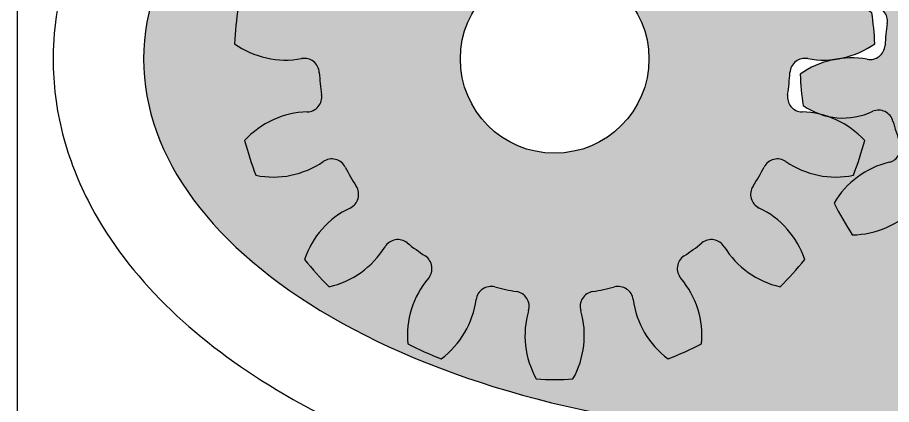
# Model space of a CAD drawing. Header units: millimetres. Extents: x -30196 to -29646, y -21694 to -21274.
# Drawn here: x -30141.17 to -30112.2, y -21410.48 to -21397.65 of the extents above; entities that cross this region are included whole.
import ezdxf

# ---------------------------------------------------------------- set-up
doc = ezdxf.new("R2010")
doc.units = ezdxf.units.MM
doc.layers.add('AM_8', color=1, linetype='Continuous', lineweight=25)

# ---------------------------------------------------------------- blocks, each defined once
blk = doc.blocks.new('e1')
at = {"lineweight": 30}
for centre, radius in [((0, 6.625), 0.75), ((0, 0), 3.125)]:
    blk.add_circle(centre, radius, dxfattribs=at)
at = {"color": 6, "lineweight": 30}
for centre, radius, start, end in [((1.94917210141648, 9.170133756877476), 2.93314621950437, 150.6540794131355, 196.362387718053), ((0, 0), 10.625, 86.72179194004883, 93.27820805995115), ((-1.94917210141648, 9.170133756877476), 2.93314621950437, 343.637612281947, 29.34592058686447), ((0, 0), 10.625, 110.7217919399882, 117.2782080599249), ((-5.510486740240594, 7.584534322264517), 2.93314621950437, 7.637612281886358, 53.34592058676932), ((5.510486740240594, 7.584534322264517), 2.93314621950437, 126.6540794132307, 172.3623877181136), ((0, 0), 10.625, 62.72179194007514, 69.27820806001183), ((-1.94917210141648, 9.170133756877476), 2.93314621950437, 174.6540794130419, 220.3623877180431), ((1.94917210141648, 9.170133756877476), 2.93314621950437, 319.6376122819569, 5.345920586750561), ((-1.344928651607916, 8.202976482480153), 0.5, 279.3111536979541, 16.36238771805299), ((1.344928651604278, 8.202976482480153), 0.5, 163.637612281947, 260.6888463020459), ((-2.107797657183255, 8.040823669649399), 0.5, 187.6376122818864, 284.6888463019647), ((2.107797657183255, 8.040823669649399), 0.5, 255.3111536980353, 352.3623877181136), ((0, 0), 10.625, 134.7217919400905, 141.2782080599563), ((-8.118988160480512, 4.6875), 2.93314621950437, 31.63761228192687, 77.34592058682271), ((0, 0), 7.8125, 99.31115369795415, 104.6888463019647), ((0, 0), 7.8125, 75.3111536980353, 80.68884630204585), ((8.118988160480512, 4.6875), 2.93314621950437, 102.6540794131773, 148.3623877180731), ((0, 0), 10.625, 38.72179194004374, 45.27820805990948), ((-4.565104578243336, 6.946760139788239), 0.5, 303.3111536980255, 40.36238771804305), ((4.565104578243336, 6.946760139788239), 0.5, 139.637612281957, 236.6888463019745), ((-5.510486740240594, 7.584534322264517), 2.93314621950437, 198.6540794132235, 244.3623877180991), ((0, 0), 7.8125, 123.3111536980255, 128.6888463019986), ((0, 0), 7.8125, 51.31115369800138, 56.68884630197451), ((5.510486740240594, 7.584534322264517), 2.93314621950437, 295.6376122819009, 341.3459205867765), ((-5.196066602307837, 6.488339395746152), 0.5, 211.6376122819269, 308.6888463019986), ((5.196066602307837, 6.488339395746152), 0.5, 231.3111536980014, 328.3623877180731), ((-6.995932450627151, 4.489385859593312), 0.5, 327.311153697974, 64.36238771809907), ((6.995932450627151, 4.489385859593312), 0.5, 115.6376122819009, 212.688846302026), ((0, 0), 7.8125, 147.311153697974, 152.6888463019308), ((0, 0), 7.8125, 27.3111536980692, 32.68884630202601), ((0, 0), 10.625, 158.7217919400895, 165.2782080598778), ((-9.323642769079015, 0.9799543431327038), 2.93314621950437, 55.63761228184823, 101.345920586856), ((9.323642769079015, 0.9799543431327038), 2.93314621950437, 78.65407941314403, 124.3623877181518), ((0, 0), 10.625, 14.72179194012215, 21.27820805991046), ((-7.385888427110331, 3.813962295604142), 0.5, 235.6376122818482, 332.6888463019308), ((7.385888427110331, 3.813962295604142), 0.5, 207.3111536980692, 304.3623877181518), ((-8.118988160480512, 4.6875), 2.93314621950437, 222.6540794132912, 268.3623877180061), ((8.118988160480512, 4.6875), 2.93314621950437, 271.6376122819939, 317.3459205867088), ((-8.217100046244013, 1.255755979484093), 0.5, 351.3111536979603, 88.36238771800606), ((8.217100046244013, 1.255755979484093), 0.5, 91.63761228199394, 188.6888463020397), ((0, 0), 7.8125, 171.3111536979603, 176.6888463019514), ((0, 0), 7.8125, 3.311153698048589, 8.68884630203973), ((-8.298623044174747, 0.4801164657947083), 0.5, 259.6376122819284, 356.6888463019514), ((8.298623044174747, 0.4801164657947083), 0.5, 183.3111536980486, 280.3623877180716), ((-8.916154840266245, -2.897034322264517), 2.93314621950437, 79.63761228192838, 125.3459205869184), ((8.916154840266245, -2.897034322264517), 2.93314621950437, 54.65407941308165, 100.3623877180716), ((-1.746229827404022e-10, -1.818989403545856e-11), 10.62499999982308, 182.7217919401416, 188.3528936954908), ((0, 0), 10.625, 350.7217919400866, 357.2782080598583), ((-9.1983634763601, 0.3315405483626819), 2.289573104635588, 234.9791495386659, 295.6383961484495), ((-8.017456393856264, -2.195005517667596), 0.5, 15.31115369800354, 112.3623877181513), ((8.017456393856264, -2.195005517667596), 0.5, 67.63761228184867, 164.6888463019964), ((9.323642769079015, 0.9799543431327038), 2.93314621950437, 247.6376122818487, 293.3459205869054), ((0, 0), 7.8125, 195.3111536980036, 200.6888463019821), ((0, 0), 7.8125, 339.3111536980178, 344.6888463019965), ((-7.776450346274942, -2.936745862669341), 0.5, 283.6376122818758, 20.68884630198211), ((7.776450346274942, -2.936745862669341), 0.5, 159.3111536980179, 256.3623877181242), ((-6.966982738849765, -6.273099434616597), 2.93314621950437, 103.6376122818758, 149.3459205868466), ((6.966982738849765, -6.273099434616597), 2.93314621950437, 30.65407941315344, 76.36238771812424), ((0, 0), 10.625, 206.7217919400341, 213.278208060051), ((-8.916154840266245, -2.897034322264517), 2.93314621950437, 270.6540794131629, 316.362387718148), ((-6.431521694670664, -5.266230619807175), 0.5, 39.31115369798542, 136.362387718148), ((6.431521694670664, -5.266230619807175), 0.5, 43.63761228185203, 140.6888463020146), ((8.916154840266245, -2.897034322264517), 2.93314621950437, 223.6376122818521, 269.3459205868371), ((0, 0), 10.625, 326.721791939949, 333.2782080599659), ((0, 0), 7.8125, 219.3111536979854, 224.6888463019777), ((0, 0), 7.8125, 315.3111536980223, 320.6888463020146), ((-5.909658736673009, -5.845818151985441), 0.5, 307.6376122818443, 44.68884630197773), ((5.909658736673009, -5.845818151985441), 0.5, 135.3111536980223, 232.3623877181557), ((-3.813156028834783, -8.564488665400859), 2.93314621950437, 127.6376122818443, 173.3459205867541), ((3.813156028834783, -8.564488665400859), 2.93314621950437, 6.65407941324589, 52.36238771815568), ((-3.733518465931411, -7.426876605579309), 0.5, 63.31115369797758, 160.3623877180133), ((3.733518465931411, -7.426876605579309), 0.5, 19.63761228198677, 116.6888463020224), ((0, 0), 7.8125, 243.3111536979776, 248.6888463019105), ((0, 0), 7.8125, 291.3111536980895, 296.6888463020224), ((-6.966982738849765, -6.273099434616597), 2.93314621950437, 294.654079413207, 340.3623877180132), ((-3.021033443939814, -7.744095375226607), 0.5, 331.6376122818331, 68.68884630191054), ((3.021033443939814, -7.744095375226607), 0.5, 111.3111536980895, 208.362387718167), ((6.966982738849765, -6.273099434616597), 2.93314621950437, 199.6376122819867, 245.345920586793), ((-0.3899559764831793, -8.303348155193817), 0.5, 87.31115369798731, 184.3623877180185), ((0, 0), 7.8125, 267.3111536979873, 272.6888463020127), ((0.3899559764831793, -8.303348155193817), 0.5, 355.6376122819815, 92.68884630201268), ((0, -9.375), 2.93314621950437, 151.637612281833, 197.3459205868215), ((0, -9.375), 2.93314621950437, 342.6540794131785, 28.36238771816699), ((0, 0), 10.625, 230.7217919400781, 237.2782080599615), ((-3.813156028834783, -8.564488665400859), 2.93314621950437, 318.6540794130806, 4.362387718018495), ((3.813156028834783, -8.564488665400859), 2.93314621950437, 175.6376122819815, 221.3459205869194), ((0, 0), 10.625, 302.7217919400385, 309.278208059922), ((0, 0), 10.625, 254.7217919401619, 261.2782080599951), ((0, 0), 10.625, 278.7217919400049, 285.278208059838)]:
    blk.add_arc(centre, radius, start, end, dxfattribs=at)
blk = doc.blocks.new('e2')
at = {"lineweight": 30}
for centre, radius in [((0, 6.625), 0.75), ((0, 0), 3.125)]:
    blk.add_circle(centre, radius, dxfattribs=at)
at = {"color": 6, "lineweight": 30}
for centre, radius, start, end in [((0, 0), 10.625, 98.72179194000488, 105.278208059838), ((-3.813156028834783, 8.564488665400859), 2.93314621950437, 355.6376122819815, 41.3459205869194), ((3.813156028834783, 8.564488665400859), 2.93314621950437, 138.6540794130806, 184.3623877180185), ((0, 0), 10.625, 74.72179194016198, 81.27820805999514), ((0, 9.375), 2.93314621950437, 162.6540794131785, 208.362387718167), ((0, 9.375), 2.93314621950437, 331.6376122818331, 17.34592058682151), ((0, 0), 10.625, 122.7217919400385, 129.2782080599219), ((-6.966982738849765, 6.273099434616597), 2.93314621950437, 19.63761228198677, 65.345920586793), ((6.966982738849765, 6.273099434616597), 2.93314621950437, 114.654079413207, 160.3623877180133), ((0, 0), 10.625, 50.72179194007808, 57.2782080599615), ((-3.813156028834783, 8.564488665400859), 2.93314621950437, 186.6540794132459, 232.3623877181557), ((-0.3899559764831793, 8.303348155193817), 0.5, 175.6376122819815, 272.6888463020127), ((0.3899559764831793, 8.303348155193817), 0.5, 267.3111536979873, 4.362387718018495), ((3.813156028834783, 8.564488665400859), 2.93314621950437, 307.6376122818443, 353.3459205867541), ((-3.021033443939814, 7.744095375226607), 0.5, 291.3111536980895, 28.36238771816699), ((3.021033443939814, 7.744095375226607), 0.5, 151.637612281833, 248.6888463019105), ((0, 0), 7.8125, 87.31115369798731, 92.68884630201268), ((-3.733518465931411, 7.426876605582947), 0.5, 199.6376122819867, 296.6888463020224), ((0, 0), 7.8125, 111.3111536980895, 116.6888463020224), ((0, 0), 7.8125, 63.31115369797758, 68.68884630191054), ((3.733518465931411, 7.426876605582947), 0.5, 243.3111536979776, 340.3623877180132), ((-5.909658736673009, 5.845818151985441), 0.5, 315.3111536980223, 52.36238771815568), ((5.909658736673009, 5.845818151985441), 0.5, 127.6376122818443, 224.6888463019777), ((0, 0), 10.625, 146.721791939949, 153.2782080599659), ((-8.916154840266245, 2.897034322264517), 2.93314621950437, 43.63761228185203, 89.34592058683705), ((8.916154840266245, 2.897034322264517), 2.93314621950437, 90.65407941316295, 136.362387718148), ((0, 0), 10.625, 26.72179194003405, 33.27820806005096), ((0, 0), 7.8125, 135.3111536980223, 140.6888463020146), ((0, 0), 7.8125, 39.31115369798542, 44.68884630197773), ((-6.431521694670664, 5.266230619807175), 0.5, 223.6376122818521, 320.6888463020146), ((6.431521694670664, 5.266230619807175), 0.5, 219.3111536979854, 316.362387718148), ((-6.966982738849765, 6.273099434616597), 2.93314621950437, 210.6540794131534, 256.3623877181242), ((6.966982738849765, 6.273099434616597), 2.93314621950437, 283.6376122818758, 329.3459205868465), ((-7.776450346274942, 2.936745862669341), 0.5, 339.3111536980178, 76.36238771812424), ((7.776450346274942, 2.936745862669341), 0.5, 103.6376122818758, 200.6888463019821), ((0, 0), 7.8125, 159.3111536980179, 164.6888463019964), ((0, 0), 7.8125, 15.31115369800354, 20.68884630198211), ((-8.017456393856264, 2.195005517667596), 0.5, 247.6376122818487, 344.6888463019965), ((8.017456393856264, 2.195005517667596), 0.5, 195.3111536980036, 292.3623877181513), ((-9.323642769079015, -0.9799543431327038), 2.93314621950437, 67.63761228184867, 113.3459205869055), ((9.192798228323227, -0.3027362382381398), 2.261209019701503, 54.24985161595368, 115.827068113219), ((0, 0), 10.625, 170.7217919400866, 177.2782080598584), ((2.546585164964199e-10, 2.546585164964199e-11), 10.62499999974242, 2.721791940141617, 8.292447508360153), ((-8.916154840266245, 2.897034322264517), 2.93314621950437, 234.6540794130817, 280.3623877180716), ((8.916154840266245, 2.897034322264517), 2.93314621950437, 259.6376122819284, 305.3459205869183), ((-8.298623044174747, -0.4801164657947083), 0.5, 3.311153698048589, 100.3623877180716), ((8.298623044174747, -0.4801164657947083), 0.5, 79.63761228192838, 176.6888463019514), ((0, 0), 7.8125, 183.3111536980486, 188.6888463020397), ((0, 0), 7.8125, 351.3111536979603, 356.6888463019514), ((-8.217100046244013, -1.255755979484093), 0.5, 271.6376122819939, 8.68884630203973), ((8.217100046244013, -1.255755979484093), 0.5, 171.3111536979603, 268.3623877180061), ((-8.118988160480512, -4.6875), 2.93314621950437, 91.63761228199394, 137.3459205867088), ((8.118988160480512, -4.6875), 2.93314621950437, 42.65407941329116, 88.36238771800606), ((0, 0), 10.625, 194.7217919401221, 201.2782080599105), ((0, 0), 10.625, 338.7217919400895, 345.2782080598779), ((-9.323642769079015, -0.9799543431327038), 2.93314621950437, 258.654079413144, 304.3623877181518), ((-7.385888427110331, -3.813962295604142), 0.5, 27.3111536980692, 124.3623877181518), ((7.385888427110331, -3.813962295604142), 0.5, 55.63761228184823, 152.6888463019308), ((9.323642769079015, -0.9799543431327038), 2.93314621950437, 235.6376122818482, 281.3459205868559), ((0, 0), 7.8125, 207.3111536980692, 212.688846302026), ((0, 0), 7.8125, 327.311153697974, 332.6888463019308), ((-6.995932450627151, -4.489385859593312), 0.5, 295.6376122819009, 32.68884630202601), ((6.995932450627151, -4.489385859593312), 0.5, 147.311153697974, 244.3623877180991), ((-5.510486740240594, -7.584534322264517), 2.93314621950437, 115.6376122819009, 161.3459205867765), ((5.510486740240594, -7.584534322264517), 2.93314621950437, 18.65407941322349, 64.36238771809907), ((-5.196066602307837, -6.488339395746152), 0.5, 51.31115369800138, 148.3623877180731), ((5.196066602307837, -6.488339395746152), 0.5, 31.63761228192687, 128.6888463019986), ((-8.118988160480512, -4.6875), 2.93314621950437, 282.6540794131773, 328.3623877180731), ((0, 0), 7.8125, 231.3111536980014, 236.6888463019745), ((0, 0), 7.8125, 303.3111536980255, 308.6888463019986), ((8.118988160480512, -4.6875), 2.93314621950437, 211.6376122819269, 257.3459205868227), ((0, 0), 10.625, 218.7217919400437, 225.2782080599095), ((-4.565104578243336, -6.946760139788239), 0.5, 319.6376122819569, 56.68884630197451), ((4.565104578243336, -6.946760139788239), 0.5, 123.3111536980255, 220.3623877180431), ((0, 0), 10.625, 314.7217919400905, 321.2782080599563), ((-1.94917210141648, -9.170133756877476), 2.93314621950437, 139.637612281957, 185.3459205867506), ((1.94917210141648, -9.170133756877476), 2.93314621950437, 354.6540794132494, 40.36238771804305), ((-2.107797657183255, -8.040823669649399), 0.5, 75.3111536980353, 172.3623877181136), ((0, 0), 7.8125, 255.3111536980353, 260.6888463020459), ((-1.344928651607916, -8.202976482480153), 0.5, 343.637612281947, 80.68884630204585), ((1.344928651604278, -8.202976482480153), 0.5, 99.31115369795415, 196.362387718053), ((0, 0), 7.8125, 279.3111536979541, 284.6888463019647), ((2.107797657183255, -8.040823669649399), 0.5, 7.637612281886358, 104.6888463019647), ((-5.510486740240594, -7.584534322264517), 2.93314621950437, 306.6540794132307, 352.3623877181136), ((5.510486740240594, -7.584534322264517), 2.93314621950437, 187.6376122818864, 233.3459205867693), ((1.94917210141648, -9.170133756877476), 2.93314621950437, 163.637612281947, 209.3459205868645), ((-1.94917210141648, -9.170133756877476), 2.93314621950437, 330.6540794131356, 16.36238771805299), ((0, 0), 10.625, 242.7217919400751, 249.2782080600118), ((0, 0), 10.625, 290.7217919399882, 297.2782080599249), ((0, 0), 10.625, 266.7217919400488, 273.2782080599512)]:
    blk.add_arc(centre, radius, start, end, dxfattribs=at)
blk = doc.blocks.new('bloque')
at = {"lineweight": 30}
for start_param, end_param in [(4.777652692010582, 7.788717922348591), (7.919245345600376, 10.93031057593838)]:
    blk.add_ellipse((4.5, -20), major_axis=(-23, 0), ratio=0.5434782608695652, start_param=start_param, end_param=end_param, dxfattribs=at)
blk.add_open_spline([(-1.424977175935055, -4.892827157724241), (-2.92374984307753, -5.094320627144043), (-4.392543210138683, -5.37289196643178), (-8.645255426174117, -6.432437170700723), (-11.2722842330586, -7.435612314020545), (-15.06521450265427, -9.576656324050418), (-16.42673611589998, -10.55964519811459), (-18.45257975888308, -12.5020210928742), (-19.2043971713465, -13.40395006135441), (-20.38446822525293, -15.28782868452981), (-20.82888504589209, -16.25887438888094), (-21.39614839488422, -18.26121229485216), (-21.52762151860225, -19.2867053509035), (-21.46811855664782, -21.1458688821258), (-21.33368845879158, -21.9808187348608), (-20.86420823950903, -23.59477951697045), (-20.53031170042595, -24.37622394878417), (-19.45885908504715, -26.28472960739964), (-18.59953166810374, -27.35660344953067), (-16.57421024594078, -29.30050777413999), (-15.40496793785496, -30.17388008857233), (-12.10905730452941, -32.15533259020231), (-9.808747943650815, -33.13010370212942), (-5.441579504138645, -34.41730362859744), (-3.460828524464887, -34.83351373885307), (-1.425005756125756, -35.10717429929355)], degree=3, knots=[4.954980096992549, 4.954980096992549, 4.954980096992549, 4.954980096992549, 5.14224467141907, 5.14224467141907, 5.516773820272112, 5.516773820272112, 5.767563485023053, 5.767563485023053, 5.95497249159128, 5.95497249159128, 6.130104256674407, 6.130104256674407, 6.300325975215877, 6.300325975215877, 6.439882453339902, 6.439882453339902, 6.579438931463926, 6.579438931463926, 6.798754017790848, 6.798754017790848, 7.018069104117769, 7.018069104117769, 7.357002176123697, 7.357002176123697, 7.611391200057779, 7.611391200057779, 7.611391200057779, 7.611391200057779], dxfattribs=at)

msp = doc.modelspace()

# ---------------------------------------------------------------- hatches: boundary and pattern name
at = {"layer": 'AM_8'}
h = msp.add_hatch(color=4, dxfattribs=at)
edge = h.paths.add_edge_path()
edge.add_arc((-30118.16818486416, -21405.51696529068), 0.5, 31.63761228181754, 128.688846302031)
edge.add_arc((-30123.36425146647, -21399.02862589494), 7.8125, 303.31115369802995, 308.6888463019879, ccw=False)
edge.add_arc((-30118.79914688823, -21405.97538603473), 0.5, 123.3111536977368, 220.3623877182019)
edge.add_arc((-30121.41507936506, -21408.19875965182), 2.93314621950437, -5.345920586735019, 40.36238771796212, ccw=False)
edge.add_arc((-30123.36425146647, -21399.02862589494), 10.625, 290.72179193998454, 297.2782080599629, ccw=False)
edge.add_arc((-30117.85376472623, -21406.6131602172), 2.93314621950437, 187.6376122818688, 233.3459205867254, ccw=False)
edge.add_arc((-30121.25645380929, -21407.06944956459), 0.5, 7.637612282533835, 104.6888463020175)
edge.add_arc((-30123.36425146647, -21399.02862589494), 7.8125, 279.31115369794384, 284.6888463019781, ccw=False)
edge.add_arc((-30122.01932281487, -21407.23160237742), 0.5, 99.31115369874321, 196.3623877181117)
edge.add_arc((-30125.31342356789, -21408.19875965182), 2.93314621950437, -29.345920586889406, 16.362387718001116, ccw=False)
edge.add_arc((-30123.36425146647, -21399.02862589494), 10.625, 266.72179194004826, 273.2782080599322, ccw=False)
edge.add_arc((-30121.41507936506, -21408.19875965182), 2.93314621950437, 163.6376122819308, 209.3459205868546, ccw=False)
edge.add_arc((-30124.70918011808, -21407.23160237742), 0.5, 343.6376122824057, 440.6888463020121)
edge.add_arc((-30123.36425146647, -21399.02862589494), 7.8125, 255.3111536980477, 260.68884630198147, ccw=False)
edge.add_arc((-30125.47204912365, -21407.06944956459), 0.5, 75.3111536975792, 172.3623877178794)
edge.add_arc((-30128.87473820671, -21406.6131602172), 2.93314621950437, 306.6540794132454, 352.36238771806075, ccw=False)
edge.add_arc((-30123.36425146647, -21399.02862589494), 10.625, 242.7217919400725, 249.2782080599649, ccw=False)
edge.add_arc((-30125.31342356789, -21408.19875965182), 2.93314621950437, 139.6376122819838, 185.3459205868832, ccw=False)
edge.add_arc((-30127.92935604471, -21405.97538603473), 0.5, 319.6376122821158, 416.6888463020342)
edge.add_arc((-30123.36425146647, -21399.02862589494), 7.8125, 231.3111536980121, 236.6888463019847, ccw=False)
edge.add_arc((-30128.56031806878, -21405.51696529068), 0.5, 51.31115369796898, 148.3623877179638)
edge.add_arc((-30131.48323962695, -21403.71612589494), 2.93314621950437, 282.6540794131847, 328.36238771809207, ccw=False)
edge.add_arc((-30123.36425146647, -21399.02862589494), 10.625, 218.721791940045, 225.2782080599409, ccw=False)
edge.add_arc((-30128.87473820671, -21406.6131602172), 2.93314621950437, 115.63761228191169, 161.3459205868331, ccw=False)
edge.add_arc((-30130.3601839171, -21403.51801175453), 0.5, 295.6376122825473, 392.6888463018506)
edge.add_arc((-30123.36425146647, -21399.02862589494), 7.8125, 207.3111536980637, 212.6888463020101, ccw=False)
edge.add_arc((-30130.75013989358, -21402.84258819054), 0.5, 27.31115369685626, 124.3623877184415)
edge.add_arc((-30132.68789423555, -21400.00858023807), 2.93314621950437, 258.6540794131405, 304.3623877180069, ccw=False)
edge.add_arc((-30123.36425146647, -21399.02862589494), 10.625, 194.7217919401278, 201.278208059927, ccw=False)
edge.add_arc((-30131.48323962695, -21403.71612589494), 2.93314621950437, 91.63761228201429, 137.3459205869912, ccw=False)
edge.add_arc((-30131.58135151272, -21400.28438187442), 0.5, 271.6376122811783, 368.6888463018337)
edge.add_arc((-30123.36425146647, -21399.02862589494), 7.8125, 183.3111536980457, 188.6888463020216, ccw=False)
edge.add_arc((-30131.66287451065, -21399.50874236073), 0.5, 3.311153697204178, 100.3623877180716)
edge.add_arc((-30132.28040630674, -21396.13159157267), 2.93314621950437, 234.6540794130947, 280.3623877180218, ccw=False)
edge.add_arc((-30123.36425146647, -21399.02862589494), 10.625, 170.7217919400808, 177.278208059933, ccw=False)
edge.add_arc((-30132.68789423555, -21400.00858023807), 2.93314621950437, 67.63761228187252, 113.3459205868746, ccw=False)
edge.add_arc((-30131.38170786033, -21396.83362037727), 0.5, 247.637612281928, 344.6888463021975)
edge.add_arc((-30123.36425146647, -21399.02862589494), 7.8125, 159.3111536980135, 164.6888463019544, ccw=False)
edge.add_arc((-30131.14070181275, -21396.09188003227), 0.5, 339.3111536980178, 436.3623877181733)
edge.add_arc((-30130.33123420532, -21392.75552646032), 2.93314621950437, 210.654079413131, 256.3623877180654, ccw=False)
edge.add_arc((-30123.36425146647, -21399.02862589494), 10.625, 146.7217919399488, 153.278208059918, ccw=False)
edge.add_arc((-30132.28040630674, -21396.13159157267), 2.93314621950437, 43.63761228187468, 89.34592058665709, ccw=False)
edge.add_arc((-30129.79577316114, -21393.76239527513), 0.5, 223.6376122824344, 320.6888463021759)
edge.add_arc((-30123.36425146647, -21399.02862589494), 7.8125, 135.3111536980276, 140.6888463019898, ccw=False)
edge.add_arc((-30129.27391020314, -21393.18280774295), 0.5, 315.3111536974327, 412.3623877179907)
edge.add_arc((-30127.17740749531, -21390.46413722954), 2.93314621950437, 186.6540794132262, 232.3623877180749, ccw=False)
edge.add_arc((-30123.36425146647, -21399.02862589494), 10.625, 122.72179194004059, 129.2782080599449, ccw=False)
edge.add_arc((-30130.33123420532, -21392.75552646032), 2.93314621950437, 19.637612281988595, 65.34592058680408, ccw=False)
edge.add_arc((-30127.0977699324, -21391.60174928936), 0.5, 199.6376122813978, 296.6888463020224)
edge.add_arc((-30123.36425146647, -21399.02862589494), 7.8125, 111.31115369809379, 116.6888463019894, ccw=False)
edge.add_arc((-30126.38528491041, -21391.28453051971), 0.5, 291.311153696967, 388.3623877183504)
edge.add_arc((-30123.36425146647, -21389.65362589494), 2.93314621950437, 162.6540794131826, 208.3623877180079, ccw=False)
edge.add_line((-30126.1640045233, -21388.77913772134), (-30126.25288177948, -21388.45377103092))
edge.add_ellipse((-30113.98925146647, -21399.02862589494), major_axis=(23, 0), ratio=0.5434782608695652, start_angle=122.2220112646417, end_angle=266.2606647684775)
edge.add_line((-30115.48925146647, -21411.50201439225), (-30115.48925146647, -21419.02862589494))
edge.add_line((-30115.48925146647, -21419.02862589494), (-30112.48925146647, -21419.02862589494))
edge.add_line((-30112.48925146647, -21419.02862589494), (-30112.48925146647, -21411.50201439225))
edge.add_ellipse((-30113.98925146647, -21399.02862589494), major_axis=(23, 0), ratio=0.5434782608695652, start_angle=273.7393352315225, end_angle=414.9475678609976)
edge.add_line((-30100.77975776421, -21388.79579072178), (-30100.90454860834, -21389.12881099465))
edge.add_arc((-30099.10376472623, -21391.44409157267), 2.93314621950437, 126.6540794132454, 127.87513937197971, ccw=False)
edge.add_arc((-30104.61425146647, -21399.02862589494), 10.625, 62.72179194007248, 69.27820805996492, ccw=False)
edge.add_arc((-30102.66507936506, -21389.85849213806), 2.93314621950437, -40.36238771801618, 5.34592058688321, ccw=False)
edge.add_arc((-30100.04914688823, -21392.08186575515), 0.5, 139.6376122821158, 236.6888463020342)
edge.add_arc((-30104.61425146647, -21399.02862589494), 7.8125, 51.311153698012106, 56.68884630198471, ccw=False)
edge.add_arc((-30099.41818486416, -21392.54028649919), 0.5, 231.311153697969, 328.3623877179638)
edge.add_arc((-30096.49526330599, -21394.34112589494), 2.93314621950437, 102.65407941318472, 148.3623877180921, ccw=False)
edge.add_arc((-30104.61425146647, -21399.02862589494), 10.625, 38.72179194004502, 45.27820805994088, ccw=False)
edge.add_arc((-30099.10376472623, -21391.44409157267), 2.93314621950437, 295.6376122819117, 341.345920586833, ccw=False)
edge.add_arc((-30097.61831901584, -21394.53924003534), 0.5, 115.6376122825473, 212.6888463018506)
edge.add_arc((-30104.61425146647, -21399.02862589494), 7.8125, 27.31115369806372, 32.68884630201018, ccw=False)
edge.add_arc((-30097.22836303936, -21395.21466359933), 0.5, 207.3111536968563, 304.3623877184415)
edge.add_arc((-30095.29060869739, -21398.04867155181), 2.93314621950437, 78.6540794131405, 124.36238771800689, ccw=False)
edge.add_arc((-30104.61425146647, -21399.02862589494), 10.625, 14.721791940127787, 21.27820805992701, ccw=False)
edge.add_arc((-30096.49526330599, -21394.34112589494), 2.93314621950437, 271.63761228201435, 317.3459205869911, ccw=False)
edge.add_arc((-30096.39715142023, -21397.77286991545), 0.5, 91.63761228117839, 188.6888463018337)
edge.add_arc((-30104.61425146647, -21399.02862589494), 7.8125, 3.3111536980457004, 8.688846302021602, ccw=False)
edge.add_arc((-30096.3156284223, -21398.54850942914), 0.5, 183.3111536972042, 280.3623877180716)
edge.add_arc((-30095.69809662621, -21401.9256602172), 2.93314621950437, 54.65407941309468, 100.36238771802192, ccw=False)
edge.add_arc((-30104.61425146647, -21399.02862589494), 10.625, 350.7217919400808, 357.27820805993304, ccw=False)
edge.add_arc((-30095.29060869739, -21398.04867155181), 2.93314621950437, 247.6376122818724, 293.3459205868746, ccw=False)
edge.add_arc((-30096.59679507262, -21401.22363141261), 0.5, 67.63761228192799, 164.6888463021975)
edge.add_arc((-30104.61425146647, -21399.02862589494), 7.8125, 339.31115369801347, 344.68884630195436, ccw=False)
edge.add_arc((-30096.8378011202, -21401.96537175761), 0.5, 159.3111536980179, 256.3623877181734)
edge.add_arc((-30097.64726872762, -21405.30172532955), 2.93314621950437, 30.654079413131, 76.36238771806529, ccw=False)
edge.add_arc((-30104.61425146647, -21399.02862589494), 10.625, 326.7217919399488, 333.278208059918, ccw=False)
edge.add_arc((-30095.69809662621, -21401.9256602172), 2.93314621950437, 223.6376122818747, 269.3459205866571, ccw=False)
edge.add_arc((-30098.1827297718, -21404.29485651475), 0.5, 43.63761228243441, 140.6888463021759)
edge.add_arc((-30104.61425146647, -21399.02862589494), 7.8125, 315.3111536980277, 320.68884630198977, ccw=False)
edge.add_arc((-30098.7045927298, -21404.87444404692), 0.5, 135.3111536974327, 232.3623877179906)
edge.add_arc((-30100.80109543764, -21407.59311456034), 2.93314621950437, 6.6540794132261, 52.36238771807501, ccw=False)
edge.add_arc((-30104.61425146647, -21399.02862589494), 10.625, 302.72179194004053, 309.27820805994486, ccw=False)
edge.add_arc((-30097.64726872762, -21405.30172532955), 2.93314621950437, 199.6376122819886, 245.34592058680408, ccw=False)
edge.add_arc((-30100.88073300054, -21406.45550250052), 0.5, 19.63761228100518, 116.6888463020224)
edge.add_arc((-30104.61425146647, -21399.02862589494), 7.8125, 291.31115369809373, 296.68884630200137, ccw=False)
edge.add_arc((-30101.59321802253, -21406.77272127016), 0.5, 111.311153696967, 208.3623877183504)
edge.add_arc((-30104.61425146647, -21408.40362589494), 2.93314621950437, -17.345920586817385, 28.36238771800788, ccw=False)
edge.add_arc((-30104.61425146647, -21399.02862589494), 10.625, 278.72179194000205, 285.2782080599368, ccw=False)
edge.add_arc((-30100.80109543764, -21407.59311456034), 2.93314621950437, 175.6376122819464, 221.3459205867484, ccw=False)
edge.add_arc((-30104.22429548999, -21407.33197405013), 0.5, 355.6376122813421, 452.6888463022111)
edge.add_arc((-30104.61425146647, -21399.02862589494), 7.8125, 267.3111536979979, 272.6888463019767, ccw=False)
edge.add_arc((-30105.00420744295, -21407.33197405013), 0.5, 87.31115369818573, 184.3623877178265)
edge.add_arc((-30108.42740749531, -21407.59311456034), 2.93314621950437, -41.34592058688918, 4.362387718195407, ccw=False)
edge.add_arc((-30104.61425146647, -21399.02862589494), 10.625, 254.7217919401682, 261.27820805993974, ccw=False)
edge.add_arc((-30104.61425146647, -21408.40362589494), 2.93314621950437, 151.6376122818333, 197.345920587059, ccw=False)
edge.add_arc((-30107.63528491041, -21406.77272127016), 0.5, 331.6376122825812, 428.6888463017164)
edge.add_arc((-30104.61425146647, -21399.02862589494), 7.8125, 243.3111536979747, 248.6888463019905, ccw=False)
edge.add_arc((-30108.3477699324, -21406.45550250052), 0.5, 63.31115369835004, 160.3623877182095)
edge.add_arc((-30111.58123420532, -21405.30172532955), 2.93314621950437, 294.6540794131959, 340.3623877181452, ccw=False)
edge.add_arc((-30104.61425146647, -21399.02862589494), 10.625, 230.7217919400675, 237.2782080599594, ccw=False)
edge.add_arc((-30108.42740749531, -21407.59311456034), 2.93314621950437, 127.6376122818254, 173.3459205868445, ccw=False)
edge.add_arc((-30110.52391020314, -21404.87444404692), 0.5, 307.6376122825941, 404.6888463019777)
edge.add_arc((-30104.61425146647, -21399.02862589494), 7.8125, 219.3111536979895, 224.6888463020101, ccw=False)
edge.add_arc((-30111.04577316114, -21404.29485651475), 0.5, 39.31115369814669, 136.362387718155)
edge.add_arc((-30113.53040630674, -21401.9256602172), 2.93314621950437, 270.6540794131338, 316.3623877180248, ccw=False)
edge.add_arc((-30104.61425146647, -21399.02862589494), 10.625, 206.7217919400381, 213.2782080599369, ccw=False)
edge.add_arc((-30111.58123420532, -21405.30172532955), 2.93314621950437, 103.63761228186547, 149.345920586783, ccw=False)
edge.add_arc((-30112.39070181275, -21401.96537175761), 0.5, 283.6376122822317, 380.6888463019821)
edge.add_arc((-30104.61425146647, -21399.02862589494), 7.8125, 195.3111536980129, 200.6888463019865, ccw=False)
edge.add_arc((-30112.63170786033, -21401.22363141261), 0.5, 15.31115369831467, 112.3623877182306)
edge.add_arc((-30113.81261494283, -21398.69708534658), 2.289573104635588, 256.3438671605702, 295.63839614828277, ccw=False)
edge.add_arc((-30115.24526330599, -21403.71612589494), 2.93314621950437, 42.654079413318414, 72.29343978297311, ccw=False)
edge.add_arc((-30123.36425146647, -21399.02862589494), 10.625, 338.7217919400913, 345.2782080599621, ccw=False)
edge.add_arc((-30114.04060869739, -21400.00858023807), 2.93314621950437, 235.6376122818356, 281.3459205868735, ccw=False)
edge.add_arc((-30115.97836303936, -21402.84258819054), 0.5, 55.63761228248207, 152.6888463020204)
edge.add_arc((-30123.36425146647, -21399.02862589494), 7.8125, 327.31115369797544, 332.6888463020082, ccw=False)
edge.add_arc((-30116.36831901584, -21403.51801175453), 0.5, 147.3111536983746, 244.3623877180089)
edge.add_arc((-30117.85376472623, -21406.6131602172), 2.93314621950437, 18.654079413166926, 64.3623877179935, ccw=False)
edge.add_arc((-30123.36425146647, -21399.02862589494), 10.625, 314.72179194005906, 321.278208059955, ccw=False)
edge.add_arc((-30115.24526330599, -21403.71612589494), 2.93314621950437, 211.6376122819452, 257.3459205868153, ccw=False)
h = msp.add_hatch(color=59, dxfattribs=at)
edge = h.paths.add_edge_path()
edge.add_arc((-30123.36425146647, -21399.02862589493), 10.62500000000381, 338.7217919400365, 345.2782080598342)
edge.add_arc((-30115.24526330601, -21403.71612589493), 2.933146219499613, 42.65407941261132, 72.29343978256973)
edge.add_arc((-30113.81261494284, -21398.69708534658), 2.289573104635692, 251.7941183280662, 256.3438671606586, ccw=False)
edge.add_arc((-30115.245263306, -21403.71612589493), 2.933146219502066, 75.84454570532, 88.36238771777049)
edge.add_arc((-30115.14715142023, -21400.28438187442), 0.499999999998721, 171.3111536985154, 268.36238771925025, ccw=False)
edge.add_arc((-30123.36425146647, -21399.02862589494), 7.812499999999863, 351.3111536979784, 356.6888463019543)
edge.add_arc((-30115.0656284223, -21399.50874236073), 0.4999999999983434, 79.63761228151827, 176.6888463027718, ccw=False)
edge.add_arc((-30114.4480966262, -21396.13159157267), 2.933146219501097, 259.6376122819083, 305.3459205868473)
edge.add_arc((-30123.36425146621, -21399.02862589493), 10.62499999974305, 2.721791940093918, 8.292447508464175)
edge.add_arc((-30114.17145323816, -21399.33136213317), 2.261209019699583, 54.24985161574573, 72.64083071936376)
edge.add_arc((-30112.73323962694, -21394.34112589494), 2.9331462195077, 252.9345261794296, 254.9109272681519, ccw=False)
edge.add_arc((-30114.17145323815, -21399.33136213318), 2.261209019701388, 75.20462272836656, 115.8270681132603)
edge.add_arc((-30115.34679507261, -21396.83362037727), 0.5000000000023193, 195.3111536976924, 292.3623877171423, ccw=False)
edge.add_arc((-30123.36425146647, -21399.02862589493), 7.812499999996382, 15.31115369799416, 20.68884630193662)
edge.add_arc((-30115.58780112019, -21396.09188003227), 0.5000000000038329, 103.63761228223171, 200.6888463018348, ccw=False)
edge.add_arc((-30116.39726872763, -21392.75552646032), 2.933146219506599, 283.6376122820037, 329.3459205869053)
edge.add_arc((-30123.36425146647, -21399.02862589494), 10.62500000000049, 26.72179194008203, 33.27820806005121)
edge.add_arc((-30114.44809662619, -21396.13159157266), 2.933146219511887, 90.65407941370064, 136.3623877185248)
edge.add_arc((-30116.9327297718, -21393.76239527513), 0.4999999999977291, 219.3111536978241, 316.3623877175656, ccw=False)
edge.add_arc((-30123.36425146646, -21399.02862589495), 7.81250000000007, 39.3111536980853, 44.68884630204782)
edge.add_arc((-30117.4545927298, -21393.18280774295), 0.5000000000010447, 127.6376122820094, 224.6888463025673, ccw=False)
edge.add_arc((-30119.55109543763, -21390.46413722954), 2.933146219499989, 307.6376122818688, 353.3459205867656)
edge.add_arc((-30123.36425146649, -21399.02862589493), 10.62499999999842, 50.72179193995711, 57.27820805986162)
edge.add_arc((-30116.39726872762, -21392.75552646032), 2.933146219503058, 114.6540794132901, 160.3623877181022)
edge.add_arc((-30119.63073300054, -21391.60174928936), 0.4999999999985759, 243.3111536979776, 340.36238771860224, ccw=False)
edge.add_arc((-30123.36425146647, -21399.02862589494), 7.812499999999433, 63.31115369803441, 68.68884630193111)
edge.add_arc((-30120.34321802253, -21391.28453051971), 0.4999999999998626, 151.6376122816496, 248.68884630303302, ccw=False)
edge.add_arc((-30123.36425146647, -21389.65362589494), 2.933146219504049, 331.6376122820546, 377.3459205868853)
edge.add_arc((-30123.3642514665, -21399.02862589493), 10.62500000000188, 74.72179193990668, 81.27820805983983)
edge.add_arc((-30119.55109543763, -21390.46413722953), 2.933146219508041, 138.6540794134586, 184.3623877182608)
edge.add_arc((-30122.97429548999, -21390.72527773974), 0.4999999999990806, -92.68884630221112, 4.362387718657885, ccw=False)
edge.add_arc((-30123.36425146652, -21399.02862589494), 7.812500000001543, 87.31115369770474, 92.68884630168104)
edge.add_arc((-30123.75420744295, -21390.72527773974), 0.5000000000012921, 175.6376122825892, 272.6888463017947, ccw=False)
edge.add_arc((-30127.17740749531, -21390.46413722954), 2.933146219504979, 355.6376122818046, 401.3459205868892)
edge.add_arc((-30123.36425146644, -21399.02862589493), 10.62500000000031, 98.72179194022131, 105.2782080599935)
edge.add_arc((-30123.36425146647, -21389.65362589496), 2.933146219498443, 162.6540794124873, 208.3623877176952)
edge.add_arc((-30126.38528491041, -21391.28453051971), 0.5000000000002234, -68.68884630171641, 28.362387717418812, ccw=False)
edge.add_arc((-30123.36425146646, -21399.02862589493), 7.812499999999355, 111.3111536980689, 116.6888463020849)
edge.add_arc((-30127.0977699324, -21391.60174928936), 0.5000000000009174, 199.6376122817905, 296.6888463014627, ccw=False)
edge.add_arc((-30130.33123420533, -21392.75552646032), 2.933146219504647, 19.63761228183089, 65.34592058670988)
edge.add_arc((-30123.36425146648, -21399.02862589494), 10.62499999999594, 122.7217919400075, 129.2782080599021)
edge.add_arc((-30127.17740749531, -21390.46413722954), 2.933146219504393, 186.6540794131555, 232.3623877181746)
edge.add_arc((-30129.27391020314, -21393.18280774295), 0.5000000000000908, -44.68884630197772, 52.36238771740591, ccw=False)
edge.add_arc((-30123.36425146646, -21399.02862589493), 7.812499999997513, 135.3111536980844, 140.6888463021062)
edge.add_arc((-30129.79577316114, -21393.76239527513), 0.4999999999992459, 223.6376122815573, 320.68884630158925, ccw=False)
edge.add_arc((-30132.28040630673, -21396.13159157267), 2.933146219501683, 43.63761228202418, 89.34592058693727)
edge.add_arc((-30123.36425146648, -21399.02862589495), 10.62500000000067, 146.7217919400195, 153.2782080599179)
edge.add_arc((-30130.33123420533, -21392.75552646032), 2.933146219508558, 210.6540794133144, 256.3623877182202)
edge.add_arc((-30131.14070181275, -21396.09188003227), 0.5000000000022111, -20.688846301982096, 76.36238771776829, ccw=False)
edge.add_arc((-30123.36425146648, -21399.02862589496), 7.812499999999582, 159.3111536978449, 164.6888463018187)
edge.add_arc((-30131.38170786033, -21396.83362037727), 0.4999999999978185, 247.6376122817694, 344.6888463016853, ccw=False)
edge.add_arc((-30132.68789423554, -21400.00858023807), 2.933146219501839, 67.63761228200389, 113.3459205870704)
edge.add_arc((-30123.36425146647, -21399.02862589489), 10.62499999999953, 170.7217919403388, 177.278208060129)
edge.add_arc((-30132.28040630672, -21396.13159157268), 2.933146219494558, 234.6540794126162, 280.362387717755)
edge.add_arc((-30131.66287451064, -21399.50874236073), 0.4999999999968375, 3.311153698084695, 100.36238771814658, ccw=False)
edge.add_arc((-30123.36425146648, -21399.02862589491), 7.812500000001621, 183.3111536982321, 188.6888463022894)
edge.add_arc((-30131.58135151272, -21400.28438187442), 0.4999999999991911, -88.3623877180001, 8.68884630142162, ccw=False)
edge.add_arc((-30131.48323962695, -21403.71612589494), 2.933146219502076, 91.63761228187434, 137.3459205866817)
edge.add_arc((-30123.36425146645, -21399.02862589499), 10.62499999999733, 194.7217919397283, 201.2782080595989)
edge.add_arc((-30132.68789423554, -21400.00858023807), 2.933146219501996, 258.6540794129872, 304.362387718047)
edge.add_arc((-30130.75013989358, -21402.84258819054), 0.4999999999981323, 27.31115369797959, 124.362387717518, ccw=False)
edge.add_arc((-30123.36425146648, -21399.02862589492), 7.812500000002623, 207.3111536981111, 212.6888463021432)
edge.add_arc((-30130.3601839171, -21403.51801175453), 0.4999999999975872, -64.36238771856512, 32.68884630149972, ccw=False)
edge.add_arc((-30128.87473820671, -21406.6131602172), 2.933146219503039, 115.6376122820065, 161.3459205868103)
edge.add_arc((-30123.36425146645, -21399.02862589496), 10.62499999999733, 218.7217919399041, 225.2782080597607)
edge.add_arc((-30131.48323962695, -21403.71612589493), 2.933146219503005, 282.654079413046, 328.362387717957)
edge.add_arc((-30128.56031806878, -21405.51696529068), 0.5000000000021139, 51.31115369796902, 148.3623877181825, ccw=False)
edge.add_arc((-30123.36425146645, -21399.02862589495), 7.812499999999163, 231.3111536978413, 236.6888463018)
edge.add_arc((-30127.92935604471, -21405.97538603473), 0.5000000000014448, -40.362387718201774, 56.68884630226319, ccw=False)
edge.add_arc((-30125.31342356789, -21408.19875965182), 2.933146219506304, 139.6376122819296, 185.3459205865936)
edge.add_arc((-30123.36425146642, -21399.02862589496), 10.62499999999745, 242.721791939739, 249.278208059717)
edge.add_arc((-30128.87473820672, -21406.61316021721), 2.933146219511242, 306.6540794135159, 352.3623877183613)
edge.add_arc((-30125.47204912365, -21407.06944956459), 0.4999999999987296, 75.31115369798238, 172.3623877174662, ccw=False)
edge.add_arc((-30123.36425146651, -21399.02862589493), 7.81249999999911, 255.3111536983193, 260.6888463023544)
edge.add_arc((-30124.70918011808, -21407.23160237741), 0.5000000000009829, -16.36238771839419, 80.6888463003666, ccw=False)
edge.add_arc((-30121.41507936506, -21408.19875965181), 2.933146219504673, 163.6376122820872, 209.3459205869513)
edge.add_arc((-30123.36425146647, -21399.02862589494), 10.62499999999972, 266.7217919400483, 273.2782080599322)
edge.add_arc((-30125.31342356789, -21408.19875965182), 2.933146219505149, 330.6540794132074, 376.3623877181374)
edge.add_arc((-30122.01932281487, -21407.23160237741), 0.4999999999984384, 99.31115369805542, 196.3623877181117, ccw=False)
edge.add_arc((-30123.36425146649, -21399.02862589494), 7.812500000002442, 279.3111536981281, 284.6888463020881)
edge.add_arc((-30121.25645380929, -21407.06944956459), 0.4999999999990588, 7.63761228206522, 104.68884630201751, ccw=False)
edge.add_arc((-30117.85376472623, -21406.6131602172), 2.933146219505741, 187.6376122819393, 233.3459205867546)
edge.add_arc((-30123.36425146645, -21399.02862589493), 10.62499999999801, 290.7217919399042, 297.2782080597959)
edge.add_arc((-30121.41507936506, -21408.19875965181), 2.933146219505598, 354.6540794130526, 400.362387717916)
edge.add_arc((-30118.79914688823, -21405.97538603473), 0.4999999999987938, 123.3111536979658, 220.3623877178842, ccw=False)
edge.add_arc((-30123.36425146652, -21399.02862589497), 7.812499999998114, 303.3111536984293, 308.6888463024046)
edge.add_arc((-30118.16818486416, -21405.51696529068), 0.5000000000014776, 31.637612282036173, 128.688846302031, ccw=False)
edge.add_arc((-30115.24526330599, -21403.71612589494), 2.933146219506052, 211.6376122819079, 257.3459205868153)
edge.add_arc((-30123.36425146647, -21399.02862589494), 10.62499999999971, 314.7217919400591, 321.278208059955)
edge.add_arc((-30117.85376472623, -21406.6131602172), 2.933146219504075, 18.65407941318967, 64.36238771815239)
edge.add_arc((-30116.36831901585, -21403.51801175453), 0.4999999999990877, 147.3111536982751, 244.3623877180089, ccw=False)
edge.add_arc((-30123.36425146648, -21399.02862589495), 7.812500000001985, 327.3111536981085, 332.6888463021275)
edge.add_arc((-30115.97836303936, -21402.84258819054), 0.4999999999983306, 55.63761228155852, 152.6888463020204, ccw=False)
edge.add_arc((-30114.04060869739, -21400.00858023807), 2.933146219506124, 235.6376122819345, 281.3459205867899)
edge = h.paths.add_edge_path(flags=16)
edge.add_arc((-30123.36425146647, -21392.40362589494), 0.7499999999988699, -62.23230157873439, 191.4591559022983, ccw=False)
edge.add_arc((-30123.36425146647, -21392.40362589494), 0.7499999999966757, 191.4591559022983, 297.76769842126566, ccw=False)
edge = h.paths.add_edge_path(flags=16)
edge.add_arc((-30123.36425146647, -21399.02862589494), 3.12499999999974, -25.640248045462727, 191.4591559026448, ccw=False)
edge.add_arc((-30123.36425146647, -21399.02862589494), 3.125000000001983, 191.4591559026448, 334.3597519545374, ccw=False)
h = msp.add_hatch(color=6, dxfattribs=at)
edge = h.paths.add_edge_path()
edge.add_arc((-30095.2906086974, -21398.04867155181), 2.933146219501839, 247.6376122820039, 293.3459205870704)
edge.add_arc((-30104.61425146648, -21399.02862589499), 10.62499999999953, 350.7217919403388, 357.278208060129)
edge.add_arc((-30095.69809662622, -21401.9256602172), 2.933146219494558, 54.65407941261619, 100.362387717755)
edge.add_arc((-30096.3156284223, -21398.54850942914), 0.4999999999968375, 183.3111536980847, 280.36238771814664, ccw=False)
edge.add_arc((-30104.61425146647, -21399.02862589497), 7.812500000001621, 3.311153698232137, 8.68884630228937)
edge.add_arc((-30096.39715142023, -21397.77286991545), 0.4999999999991911, 91.6376122819999, 188.6888463014216, ccw=False)
edge.add_arc((-30096.49526330599, -21394.34112589494), 2.933146219502076, 271.6376122818743, 317.3459205866816)
edge.add_arc((-30104.61425146649, -21399.02862589488), 10.62499999999733, 14.72179193972835, 21.27820805959889)
edge.add_arc((-30095.2906086974, -21398.04867155181), 2.933146219501996, 78.65407941298717, 124.362387718047)
edge.add_arc((-30097.22836303936, -21395.21466359933), 0.4999999999981323, 207.3111536979796, 304.3623877175179, ccw=False)
edge.add_arc((-30104.61425146646, -21399.02862589495), 7.812500000002623, 27.31115369811114, 32.6888463021432)
edge.add_arc((-30097.61831901585, -21394.53924003535), 0.4999999999975872, 115.63761228143491, 212.6888463014998, ccw=False)
edge.add_arc((-30099.10376472623, -21391.44409157267), 2.933146219503039, 295.6376122820065, 341.3459205868103)
edge.add_arc((-30104.61425146649, -21399.02862589492), 10.62499999999733, 38.72179193990409, 45.27820805976067)
edge.add_arc((-30096.49526330599, -21394.34112589494), 2.933146219503005, 102.654079413046, 148.362387717957)
edge.add_arc((-30099.41818486416, -21392.54028649919), 0.5000000000021139, 231.311153697969, 328.36238771818245, ccw=False)
edge.add_arc((-30104.61425146649, -21399.02862589492), 7.812499999999163, 51.31115369784128, 56.68884630179995)
edge.add_arc((-30100.04914688823, -21392.08186575515), 0.5000000000014448, 139.6376122817981, 236.6888463022632, ccw=False)
edge.add_arc((-30102.66507936506, -21389.85849213805), 2.933146219506304, 319.6376122819296, 365.3459205865936)
edge.add_arc((-30104.61425146652, -21399.02862589492), 10.62499999999745, 62.72179193973904, 69.27820805971696)
edge.add_arc((-30099.10376472622, -21391.44409157266), 2.933146219511242, 126.6540794135159, 172.3623877183613)
edge.add_arc((-30102.50645380929, -21390.98780222529), 0.4999999999987296, 255.3111536979825, 352.36238771746616, ccw=False)
edge.add_arc((-30104.61425146643, -21399.02862589495), 7.81249999999911, 75.3111536983193, 80.6888463023544)
edge.add_arc((-30103.26932281487, -21390.82564941246), 0.4999999999998057, 163.6376122814883, 260.68884630118936, ccw=False)
edge.add_arc((-30106.56342356789, -21389.85849213806), 2.933146219503232, 343.6376122819308, 389.3459205868274)
edge.add_arc((-30104.61425146648, -21399.02862589494), 10.62499999999972, 86.72179194004828, 93.27820805993217)
edge.add_arc((-30102.66507936506, -21389.85849213806), 2.933146219505149, 150.6540794132074, 196.3623877181374)
edge.add_arc((-30105.95918011808, -21390.82564941246), 0.4999999999974136, -80.68884630242349, 16.362387717711727, ccw=False)
edge.add_arc((-30104.61425146645, -21399.02862589493), 7.812500000004209, 99.31115369820712, 104.6888463021397)
edge.add_arc((-30106.72204912365, -21390.98780222529), 0.4999999999990588, 187.6376122820652, 284.68884630201757, ccw=False)
edge.add_arc((-30110.12473820671, -21391.44409157267), 2.933146219505741, 7.637612281939291, 53.34592058675457)
edge.add_arc((-30104.61425146649, -21399.02862589495), 10.62499999999801, 110.7217919399042, 117.2782080597959)
edge.add_arc((-30106.56342356788, -21389.85849213806), 2.933146219505598, 174.6540794130527, 220.3623877179161)
edge.add_arc((-30109.17935604471, -21392.08186575515), 0.4999999999987938, -56.68884630203422, 40.36238771788419, ccw=False)
edge.add_arc((-30104.61425146643, -21399.0286258949), 7.812499999998114, 123.3111536984294, 128.6888463024046)
edge.add_arc((-30109.81031806878, -21392.54028649919), 0.5000000000014776, 211.6376122820362, 308.68884630203104, ccw=False)
edge.add_arc((-30112.73323962695, -21394.34112589494), 2.933146219506052, 31.6376122819079, 77.34592058681531)
edge.add_arc((-30104.61425146647, -21399.02862589494), 10.62499999999971, 134.7217919400591, 141.278208059955)
edge.add_arc((-30110.12473820672, -21391.44409157267), 2.933146219504075, 198.6540794131897, 244.3623877181524)
edge.add_arc((-30111.6101839171, -21394.53924003535), 0.4999999999990877, -32.68884630172488, 64.36238771800879, ccw=False)
edge.add_arc((-30104.61425146645, -21399.0286258949), 7.812500000000479, 147.3111536983233, 152.6888463022705)
edge.add_arc((-30112.00013989358, -21395.21466359933), 0.5000000000014571, 235.63761228155852, 332.68884630314375, ccw=False)
edge.add_arc((-30113.93789423555, -21398.04867155181), 2.933146219506124, 55.63761228193443, 101.3459205867898)
edge.add_arc((-30104.61425146647, -21399.02862589495), 10.62500000000381, 158.7217919400365, 165.2782080598343)
edge.add_arc((-30112.73323962693, -21394.34112589495), 2.933146219499613, 222.6540794126113, 252.9345261792312)
edge.add_arc((-30114.17145323816, -21399.33136213317), 2.261209019699729, 72.64083071936369, 75.20462272816468, ccw=False)
edge.add_arc((-30112.73323962695, -21394.34112589494), 2.933146219505806, 254.9109272682891, 268.3623877179146)
edge.add_arc((-30112.83135151271, -21397.77286991546), 0.499999999998721, -8.688846301484489, 88.36238771925031, ccw=False)
edge.add_arc((-30104.61425146647, -21399.02862589494), 7.812499999999863, 171.3111536979784, 176.6888463019543)
edge.add_arc((-30112.91287451064, -21398.54850942914), 0.4999999999983434, 259.6376122815183, 356.6888463027717, ccw=False)
edge.add_arc((-30113.53040630674, -21401.9256602172), 2.933146219501097, 79.6376122819083, 125.3459205868473)
edge.add_arc((-30104.61425146665, -21399.02862589492), 10.62499999982766, 182.7217919401901, 188.3528936956645)
edge.add_arc((-30113.81261494286, -21398.69708534656), 2.289573104643686, 234.9791495397969, 251.7941183289003)
edge.add_arc((-30115.24526330598, -21403.71612589494), 2.933146219504672, 72.29343978313011, 75.84454570569932, ccw=False)
edge.add_arc((-30113.81261494284, -21398.69708534658), 2.289573104635692, 256.3438671606586, 295.6383961485257)
edge.add_arc((-30112.63170786033, -21401.22363141261), 0.5000000000023193, 15.311153697692419, 112.3623877171423, ccw=False)
edge.add_arc((-30104.61425146647, -21399.02862589495), 7.812499999996382, 195.3111536979942, 200.6888463019366)
edge.add_arc((-30112.39070181275, -21401.96537175761), 0.5000000000038329, -76.36238771776829, 20.68884630183487, ccw=False)
edge.add_arc((-30111.58123420532, -21405.30172532955), 2.933146219506599, 103.6376122820037, 149.3459205869053)
edge.add_arc((-30104.61425146647, -21399.02862589494), 10.62500000000049, 206.721791940082, 213.2782080600512)
edge.add_arc((-30113.53040630676, -21401.92566021721), 2.933146219511887, 270.6540794137006, 316.3623877185248)
edge.add_arc((-30111.04577316114, -21404.29485651475), 0.4999999999977291, 39.311153697824125, 136.3623877175656, ccw=False)
edge.add_arc((-30104.61425146648, -21399.02862589493), 7.81250000000007, 219.3111536980853, 224.6888463020478)
edge.add_arc((-30110.52391020314, -21404.87444404692), 0.5000000000010447, -52.362387717990714, 44.6888463025673, ccw=False)
edge.add_arc((-30108.42740749531, -21407.59311456034), 2.933146219499989, 127.6376122818688, 173.3459205867656)
edge.add_arc((-30104.61425146646, -21399.02862589495), 10.62499999999842, 230.7217919399571, 237.2782080598616)
edge.add_arc((-30111.58123420533, -21405.30172532956), 2.933146219503058, 294.6540794132902, 340.3623877181021)
edge.add_arc((-30108.3477699324, -21406.45550250052), 0.4999999999973533, 63.3111536979776, 160.3623877189948, ccw=False)
edge.add_arc((-30104.61425146644, -21399.02862589495), 7.812499999997887, 243.3111536977599, 248.6888463016686)
edge.add_arc((-30107.63528491041, -21406.77272127016), 0.4999999999998626, -28.36238771835042, 68.68884630303302, ccw=False)
edge.add_arc((-30104.61425146647, -21408.40362589493), 2.933146219504049, 151.6376122820547, 197.3459205868853)
edge.add_arc((-30104.61425146644, -21399.02862589494), 10.62500000000188, 254.7217919399067, 261.2782080598398)
edge.add_arc((-30108.42740749531, -21407.59311456035), 2.933146219508041, 318.6540794134586, 364.3623877182608)
edge.add_arc((-30105.00420744295, -21407.33197405013), 0.4999999999990806, 87.31115369778888, 184.3623877186579, ccw=False)
edge.add_arc((-30104.61425146643, -21399.02862589493), 7.812500000001543, 267.3111536977048, 272.688846301681)
edge.add_arc((-30104.22429548999, -21407.33197405014), 0.5000000000012921, -4.3623877174107974, 92.68884630179468, ccw=False)
edge.add_arc((-30100.80109543764, -21407.59311456034), 2.933146219504979, 175.6376122818046, 221.3459205868892)
edge.add_arc((-30104.6142514665, -21399.02862589495), 10.62500000000031, 278.7217919402214, 285.2782080599935)
edge.add_arc((-30104.61425146648, -21408.40362589491), 2.933146219498443, 342.6540794124872, 388.3623877176951)
edge.add_arc((-30101.59321802253, -21406.77272127016), 0.5000000000002234, 111.3111536982837, 208.3623877174187, ccw=False)
edge.add_arc((-30104.61425146648, -21399.02862589494), 7.812499999999355, 291.3111536980689, 296.6888463020849)
edge.add_arc((-30100.88073300054, -21406.45550250052), 0.499999999999301, 19.637612281930615, 116.6888463020224, ccw=False)
edge.add_arc((-30097.64726872762, -21405.30172532955), 2.933146219504647, 199.6376122818309, 245.3459205867395)
edge.add_arc((-30104.61425146646, -21399.02862589494), 10.62499999999594, 302.7217919400075, 309.2782080599021)
edge.add_arc((-30100.80109543764, -21407.59311456034), 2.933146219504393, 6.654079413155557, 52.36238771817463)
edge.add_arc((-30098.7045927298, -21404.87444404692), 0.5000000000000908, 135.3111536980223, 232.3623877174059, ccw=False)
edge.add_arc((-30104.61425146648, -21399.02862589495), 7.812499999997513, 315.3111536980844, 320.6888463021062)
edge.add_arc((-30098.1827297718, -21404.29485651475), 0.4999999999992459, 43.637612281557324, 140.6888463015892, ccw=False)
edge.add_arc((-30095.69809662621, -21401.9256602172), 2.933146219501683, 223.6376122820242, 269.3459205869373)
edge.add_arc((-30104.61425146647, -21399.02862589493), 10.62500000000067, 326.7217919400196, 333.2782080599179)
edge.add_arc((-30097.64726872762, -21405.30172532956), 2.933146219508558, 30.65407941331437, 76.36238771822026)
edge.add_arc((-30096.8378011202, -21401.96537175761), 0.5000000000022111, 159.3111536980179, 256.3623877177683, ccw=False)
edge.add_arc((-30104.61425146646, -21399.02862589492), 7.812499999999582, 339.3111536978449, 344.6888463018186)
edge.add_arc((-30096.59679507262, -21401.22363141261), 0.4999999999978185, 67.6376122817693, 164.6888463016853, ccw=False)
edge = h.paths.add_edge_path(flags=16)
edge.add_arc((-30104.61425146647, -21392.40362589494), 0.7500000000031581, -57.03820901198952, 191.4591559025154, ccw=False)
edge.add_arc((-30104.61425146647, -21392.40362589494), 0.7499999999977289, 191.4591559025154, 302.9617909880105, ccw=False)
edge = h.paths.add_edge_path(flags=16)
edge.add_arc((-30104.61425146647, -21399.02862589494), 3.125000000003306, -17.705133723960387, 191.4591559026315, ccw=False)
edge.add_arc((-30104.61425146647, -21399.02862589494), 3.124999999996307, 191.4591559026315, 342.2948662760396, ccw=False)

# ---------------------------------------------------------------- linework, layer by layer
msp.add_line((-30141.16855270931, -21442.19450415868), (-30141.1685527093, -21358.19450415868))

# ---------------------------------------------------------------- block references
for name, p in [('bloque', (-30118.48925146647, -21379.02862589494)), ('e2', (-30123.36425146647, -21399.02862589494)), ('e1', (-30104.61425146647, -21399.02862589494))]:
    msp.add_blockref(name, p)

doc.saveas('drawing.dxf')
